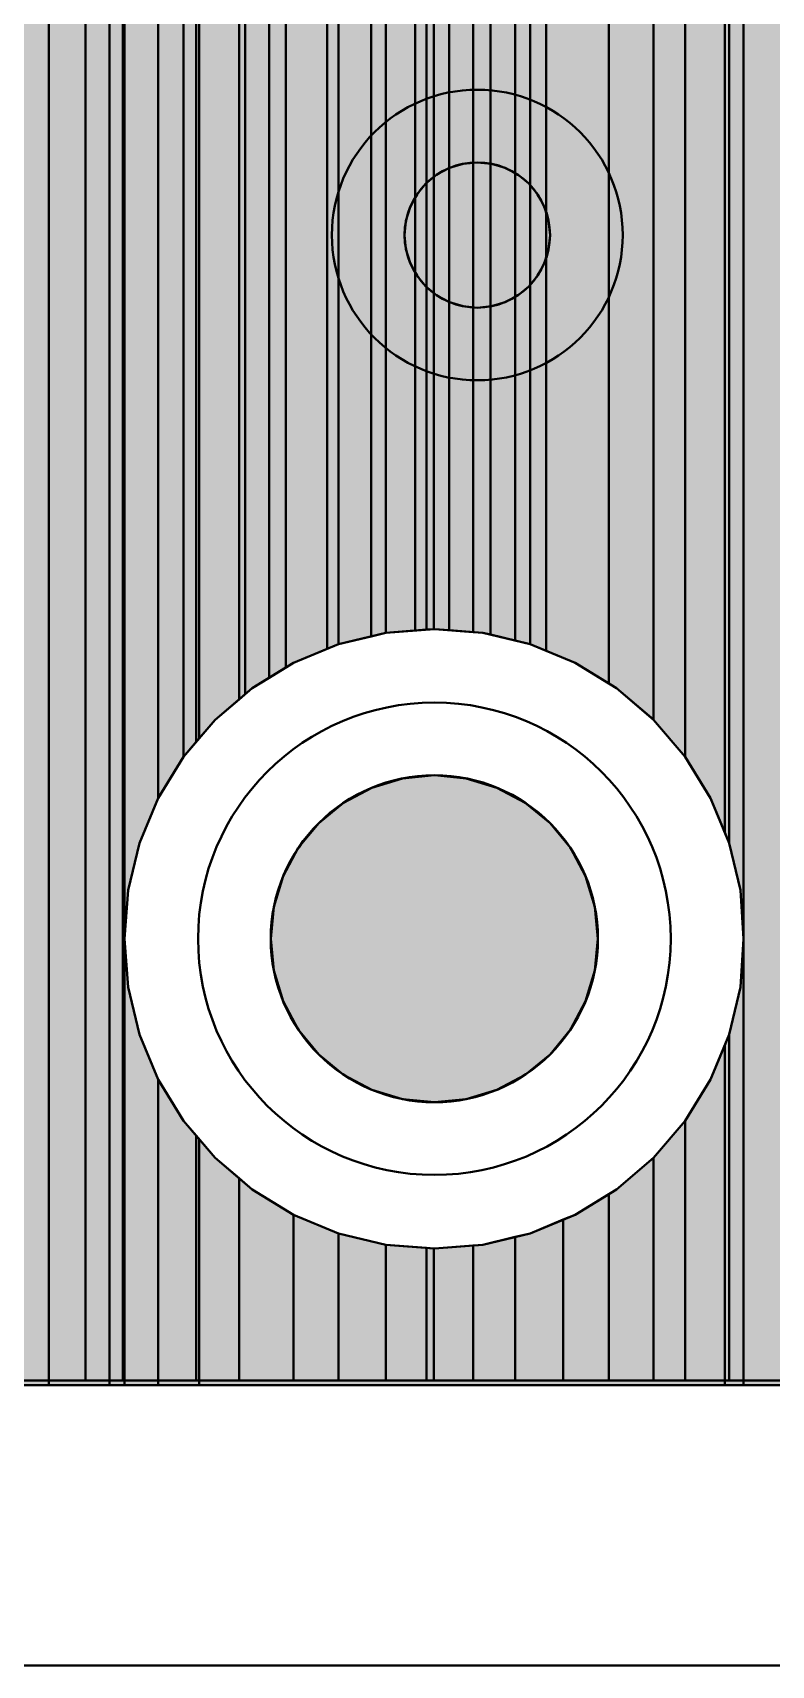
# Model space of a CAD drawing. Header units: millimetres. Extents: x 2 to 110, y 3 to 56.
# Drawn here: x 70.55 to 73.13, y 2.56 to 8.27 of the extents above; entities that cross this region are included whole.
import ezdxf

# ---------------------------------------------------------------- set-up
doc = ezdxf.new("R2010")
doc.units = ezdxf.units.MM
for name, color, linetype in [('bottom_copper', 7, 'Continuous'), ('bottom_silk', 7, 'Continuous'), ('drill_plated', 7, 'Continuous'), ('outline', 7, 'Continuous'), ('top_copper', 7, 'Continuous'), ('top_silk', 7, 'Continuous')]:
    doc.layers.add(name, color=color, linetype=linetype)

# ---------------------------------------------------------------- blocks, each defined once
blk = doc.blocks.new('Block24563')
at = {"layer": 'bottom_copper', "lineweight": 40}
for points in [[(0.195, 0), (0, 0), (0, 23.4956), (0.0911, 23.5734), (0.195, 23.695), (0.195, 0)], [(0, 1.56), (-0.01, 1.7294), (-0.0497, 1.8946), (-0.0652, 1.932), (-0.0652, 23.4482), (-0.0305, 23.4695), (0, 23.4956), (0, 1.56)], [(0, 0), (-0.0652, 0), (-0.0652, 1.188), (-0.0497, 1.2254), (-0.01, 1.3906), (0, 1.56), (0, 0)]]:
    blk.add_hatch(color=7, dxfattribs=at).paths.add_polyline_path(points, flags=0)
at = {"layer": 'bottom_copper', "color": 7, "lineweight": 40}
for points in [[(0.195, 0), (0, 0), (0, 23.4956), (0.0911, 23.5734), (0.195, 23.695), (0.195, 0)], [(0, 1.56), (-0.01, 1.7294), (-0.0497, 1.8946), (-0.0652, 1.932), (-0.0652, 23.4482), (-0.0305, 23.4695), (0, 23.4956), (0, 1.56)], [(0, 0), (-0.0652, 0), (-0.0652, 1.188), (-0.0497, 1.2254), (-0.01, 1.3906), (0, 1.56), (0, 0)]]:
    blk.add_lwpolyline(points, close=True, dxfattribs=at)
blk = doc.blocks.new('Block25898')
at = {"layer": 'bottom_copper', "lineweight": 40}
for points in [[(1.6749, -0.4834), (1.6254, -0.3638), (1.5366, -0.2189), (1.5366, 20.9553), (1.5733, 20.9705), (1.6749, 21.0328), (1.6749, -0.4834)], [(1.5366, -0.2189), (1.4263, -0.0897), (1.4255, -0.089), (1.4255, 20.9093), (1.5366, 20.9553), (1.5366, -0.2189)], [(1.4255, -0.089), (1.2971, 0.0206), (1.27, 0.0372), (1.27, 20.872), (1.4255, 20.9093), (1.4255, -0.089)], [(1.27, 0.0372), (1.1522, 0.1094), (1.0507, 0.1514), (1.0507, 20.8642), (1.1106, 20.8595), (1.27, 20.872), (1.27, 0.0372)], [(1.0507, 0.1514), (0.9952, 0.1744), (0.9952, 15.1164), (1.004, 15.1377), (1.0413, 15.2932), (1.0507, 15.4526), (1.0507, 0.1514)], [(0.9952, 0.1744), (0.8566, 0.2077), (0.8566, 14.8505), (0.8592, 14.8536), (0.9428, 14.9899), (0.9952, 15.1164), (0.9952, 0.1744)], [(0.8566, 0.2077), (0.83, 0.2141), (0.7118, 0.2234), (0.7118, 14.6948), (0.7553, 14.732), (0.8566, 14.8505), (0.8566, 0.2077)], [(0.7118, 0.2234), (0.6606, 0.2274), (0.5938, 0.2221), (0.5938, 14.6036), (0.6337, 14.6281), (0.7118, 14.6948), (0.7118, 0.2234)], [(0.5938, 0.2221), (0.4912, 0.2141), (0.4396, 0.2017), (0.4396, 14.5205), (0.4974, 14.5445), (0.5938, 14.6036), (0.5938, 0.2221)], [(0.4396, 0.2017), (0.326, 0.1744), (0.2861, 0.1579), (0.2861, 14.468), (0.3496, 14.4833), (0.4396, 14.5205), (0.4396, 0.2017)], [(0, 0), (-0.1051, -0.0897), (-0.161, -0.1552), (-0.161, 14.4547), (-0.1247, 14.446), (0, 14.4362), (0, 0)], [(0.1413, 0.0924), (0.0241, 0.0206), (0, 0), (0, 14.4362), (0.0347, 14.4335), (0.1413, 14.4418), (0.1413, 0.0924)], [(0.2861, 0.1579), (0.169, 0.1094), (0.1413, 0.0924), (0.1413, 14.4418), (0.1941, 14.446), (0.2861, 14.468), (0.2861, 0.1579)]]:
    blk.add_hatch(color=7, dxfattribs=at).paths.add_polyline_path(points, flags=0)
at = {"layer": 'bottom_copper', "color": 7, "lineweight": 40}
for points in [[(1.6749, -0.4834), (1.6254, -0.3638), (1.5366, -0.2189), (1.5366, 20.9553), (1.5733, 20.9705), (1.6749, 21.0328), (1.6749, -0.4834)], [(1.5366, -0.2189), (1.4263, -0.0897), (1.4255, -0.089), (1.4255, 20.9093), (1.5366, 20.9553), (1.5366, -0.2189)], [(1.4255, -0.089), (1.2971, 0.0206), (1.27, 0.0372), (1.27, 20.872), (1.4255, 20.9093), (1.4255, -0.089)], [(1.27, 0.0372), (1.1522, 0.1094), (1.0507, 0.1514), (1.0507, 20.8642), (1.1106, 20.8595), (1.27, 20.872), (1.27, 0.0372)], [(1.0507, 0.1514), (0.9952, 0.1744), (0.9952, 15.1164), (1.004, 15.1377), (1.0413, 15.2932), (1.0507, 15.4526), (1.0507, 0.1514)], [(0.9952, 0.1744), (0.8566, 0.2077), (0.8566, 14.8505), (0.8592, 14.8536), (0.9428, 14.9899), (0.9952, 15.1164), (0.9952, 0.1744)], [(0.8566, 0.2077), (0.83, 0.2141), (0.7118, 0.2234), (0.7118, 14.6948), (0.7553, 14.732), (0.8566, 14.8505), (0.8566, 0.2077)], [(0.7118, 0.2234), (0.6606, 0.2274), (0.5938, 0.2221), (0.5938, 14.6036), (0.6337, 14.6281), (0.7118, 14.6948), (0.7118, 0.2234)], [(0.5938, 0.2221), (0.4912, 0.2141), (0.4396, 0.2017), (0.4396, 14.5205), (0.4974, 14.5445), (0.5938, 14.6036), (0.5938, 0.2221)], [(0.4396, 0.2017), (0.326, 0.1744), (0.2861, 0.1579), (0.2861, 14.468), (0.3496, 14.4833), (0.4396, 14.5205), (0.4396, 0.2017)], [(0, 0), (-0.1051, -0.0897), (-0.161, -0.1552), (-0.161, 14.4547), (-0.1247, 14.446), (0, 14.4362), (0, 0)], [(0.1413, 0.0924), (0.0241, 0.0206), (0, 0), (0, 14.4362), (0.0347, 14.4335), (0.1413, 14.4418), (0.1413, 0.0924)], [(0.2861, 0.1579), (0.169, 0.1094), (0.1413, 0.0924), (0.1413, 14.4418), (0.1941, 14.446), (0.2861, 14.468), (0.2861, 0.1579)]]:
    blk.add_lwpolyline(points, close=True, dxfattribs=at)
blk = doc.blocks.new('Block27405')
at = {"layer": 'bottom_copper', "lineweight": 40}
for points in [[(1.6514, 0), (1.5382, 0), (1.5382, 17.2842), (1.5475, 17.269), (1.6514, 17.1474), (1.6514, 0)], [(1.863, 0), (1.6514, 0), (1.6514, 17.1474), (1.773, 17.0435), (1.863, 16.9883), (1.863, 0)], [(1.9151, 0), (1.863, 0), (1.863, 16.9883), (1.9093, 16.9599), (1.9151, 16.9575), (1.9151, 0)], [(2.0331, 2.0516), (1.9681, 1.8946), (1.9284, 1.7294), (1.9151, 1.56), (1.9151, 16.9575), (2.0331, 16.9086), (2.0331, 2.0516)], [(2.1219, 2.1965), (2.0331, 2.0516), (2.0331, 16.9086), (2.0571, 16.8987), (2.1219, 16.8832), (2.1219, 2.1965)], [(2.1763, 2.2602), (2.1219, 2.1965), (2.1219, 16.8832), (2.1763, 16.8701), (2.1763, 2.2602)], [(2.0331, 0), (1.9151, 0), (1.9151, 1.56), (1.9284, 1.3906), (1.9681, 1.2254), (2.0331, 1.0684), (2.0331, 0)], [(2.1763, 0), (2.0331, 0), (2.0331, 1.0684), (2.1219, 0.9235), (2.1763, 0.8598), (2.1763, 0)]]:
    blk.add_hatch(color=7, dxfattribs=at).paths.add_polyline_path(points, flags=0)
at = {"layer": 'bottom_copper', "color": 7, "lineweight": 40}
for points in [[(1.6514, 0), (1.5382, 0), (1.5382, 17.2842), (1.5475, 17.269), (1.6514, 17.1474), (1.6514, 0)], [(1.863, 0), (1.6514, 0), (1.6514, 17.1474), (1.773, 17.0435), (1.863, 16.9883), (1.863, 0)], [(1.9151, 0), (1.863, 0), (1.863, 16.9883), (1.9093, 16.9599), (1.9151, 16.9575), (1.9151, 0)], [(2.0331, 2.0516), (1.9681, 1.8946), (1.9284, 1.7294), (1.9151, 1.56), (1.9151, 16.9575), (2.0331, 16.9086), (2.0331, 2.0516)], [(2.1219, 2.1965), (2.0331, 2.0516), (2.0331, 16.9086), (2.0571, 16.8987), (2.1219, 16.8832), (2.1219, 2.1965)], [(2.1763, 2.2602), (2.1219, 2.1965), (2.1219, 16.8832), (2.1763, 16.8701), (2.1763, 2.2602)], [(2.0331, 0), (1.9151, 0), (1.9151, 1.56), (1.9284, 1.3906), (1.9681, 1.2254), (2.0331, 1.0684), (2.0331, 0)], [(2.1763, 0), (2.0331, 0), (2.0331, 1.0684), (2.1219, 0.9235), (2.1763, 0.8598), (2.1763, 0)]]:
    blk.add_lwpolyline(points, close=True, dxfattribs=at)
blk = doc.blocks.new('Block88130')
at = {"layer": 'top_copper', "lineweight": 40}
for points in [[(0.9444, 1.544), (0.9344, 1.7134), (0.8947, 1.8786), (0.8947, 23.4417), (0.9139, 23.4535), (0.9444, 23.4795), (0.9444, 1.544)], [(1.3221, 0), (0.9444, 0), (0.9444, 23.4795), (0.9479, 23.4825), (1.3221, 23.4825), (1.3221, 0)], [(0.8947, 1.8786), (0.8297, 2.0356), (0.7409, 2.1805), (0.7409, 23.3547), (0.7776, 23.3699), (0.8947, 23.4417), (0.8947, 1.8786)], [(0.7409, 2.1805), (0.6306, 2.3097), (0.6298, 2.3104), (0.6298, 23.3087), (0.7409, 23.3547), (0.7409, 2.1805)], [(0.6298, 2.3104), (0.5014, 2.42), (0.4743, 2.4366), (0.4743, 23.2714), (0.6298, 23.3087), (0.6298, 2.3104)], [(0.4743, 2.4366), (0.3565, 2.5088), (0.255, 2.5508), (0.255, 23.2636), (0.3149, 23.2589), (0.4743, 23.2714), (0.4743, 2.4366)], [(0.255, 2.5508), (0.1995, 2.5738), (0.1471, 2.5864), (0.1471, 17.3893), (0.2083, 17.5371), (0.2456, 17.6926), (0.255, 17.852), (0.255, 2.5508)], [(0.1471, 2.5864), (0.0343, 2.6135), (0, 2.6162), (0, 17.1787), (0.0635, 17.253), (0.1471, 17.3893), (0.1471, 2.5864)], [(0, 2.6162), (-0.1351, 2.6268), (-0.1368, 2.6267), (-0.1368, 17.049), (-0.0404, 17.1314), (0, 17.1787), (0, 2.6162)], [(0.9444, 0), (0.8947, 0), (0.8947, 1.2094), (0.9344, 1.3746), (0.9444, 1.544), (0.9444, 0)], [(0.8947, 0), (0.7409, 0), (0.7409, 0.9075), (0.8297, 1.0524), (0.8947, 1.2094), (0.8947, 0)], [(0.7409, 0), (0.6298, 0), (0.6298, 0.7776), (0.6306, 0.7783), (0.7409, 0.9075), (0.7409, 0)], [(0.6298, 0), (0.4743, 0), (0.4743, 0.6514), (0.5014, 0.668), (0.6298, 0.7776), (0.6298, 0)], [(0.4743, 0), (0.3149, 0), (0.3149, 0.562), (0.3565, 0.5792), (0.4743, 0.6514), (0.4743, 0)], [(0.3149, 0), (0.1471, 0), (0.1471, 0.5016), (0.1995, 0.5142), (0.3149, 0.562), (0.3149, 0)], [(0, 0), (-0.1368, 0), (-0.1368, 0.4613), (-0.1351, 0.4612), (0, 0.4718), (0, 0)], [(0.1471, 0), (0, 0), (0, 0.4718), (0.0343, 0.4745), (0.1471, 0.5016), (0.1471, 0)]]:
    blk.add_hatch(color=7, dxfattribs=at).paths.add_polyline_path(points, flags=0)
at = {"layer": 'top_copper', "color": 7, "lineweight": 40}
for points in [[(0.9444, 1.544), (0.9344, 1.7134), (0.8947, 1.8786), (0.8947, 23.4417), (0.9139, 23.4535), (0.9444, 23.4795), (0.9444, 1.544)], [(1.3221, 0), (0.9444, 0), (0.9444, 23.4795), (0.9479, 23.4825), (1.3221, 23.4825), (1.3221, 0)], [(0.8947, 1.8786), (0.8297, 2.0356), (0.7409, 2.1805), (0.7409, 23.3547), (0.7776, 23.3699), (0.8947, 23.4417), (0.8947, 1.8786)], [(0.7409, 2.1805), (0.6306, 2.3097), (0.6298, 2.3104), (0.6298, 23.3087), (0.7409, 23.3547), (0.7409, 2.1805)], [(0.6298, 2.3104), (0.5014, 2.42), (0.4743, 2.4366), (0.4743, 23.2714), (0.6298, 23.3087), (0.6298, 2.3104)], [(0.4743, 2.4366), (0.3565, 2.5088), (0.255, 2.5508), (0.255, 23.2636), (0.3149, 23.2589), (0.4743, 23.2714), (0.4743, 2.4366)], [(0.255, 2.5508), (0.1995, 2.5738), (0.1471, 2.5864), (0.1471, 17.3893), (0.2083, 17.5371), (0.2456, 17.6926), (0.255, 17.852), (0.255, 2.5508)], [(0.1471, 2.5864), (0.0343, 2.6135), (0, 2.6162), (0, 17.1787), (0.0635, 17.253), (0.1471, 17.3893), (0.1471, 2.5864)], [(0, 2.6162), (-0.1351, 2.6268), (-0.1368, 2.6267), (-0.1368, 17.049), (-0.0404, 17.1314), (0, 17.1787), (0, 2.6162)], [(0.9444, 0), (0.8947, 0), (0.8947, 1.2094), (0.9344, 1.3746), (0.9444, 1.544), (0.9444, 0)], [(0.8947, 0), (0.7409, 0), (0.7409, 0.9075), (0.8297, 1.0524), (0.8947, 1.2094), (0.8947, 0)], [(0.7409, 0), (0.6298, 0), (0.6298, 0.7776), (0.6306, 0.7783), (0.7409, 0.9075), (0.7409, 0)], [(0.6298, 0), (0.4743, 0), (0.4743, 0.6514), (0.5014, 0.668), (0.6298, 0.7776), (0.6298, 0)], [(0.4743, 0), (0.3149, 0), (0.3149, 0.562), (0.3565, 0.5792), (0.4743, 0.6514), (0.4743, 0)], [(0.3149, 0), (0.1471, 0), (0.1471, 0.5016), (0.1995, 0.5142), (0.3149, 0.562), (0.3149, 0)], [(0, 0), (-0.1368, 0), (-0.1368, 0.4613), (-0.1351, 0.4612), (0, 0.4718), (0, 0)], [(0.1471, 0), (0, 0), (0, 0.4718), (0.0343, 0.4745), (0.1471, 0.5016), (0.1471, 0)]]:
    blk.add_lwpolyline(points, close=True, dxfattribs=at)
blk = doc.blocks.new('Block90098')
at = {"layer": 'top_copper', "lineweight": 40}
for points in [[(2.3836, 2.6247), (2.2411, 2.6135), (2.2411, 16.9413), (2.2473, 16.9439), (2.3836, 17.0275), (2.3836, 2.6247)], [(2.4088, 2.6267), (2.3836, 2.6247), (2.3836, 17.0275), (2.4088, 17.049), (2.4088, 2.6267)], [(2.2411, 2.6135), (2.0759, 2.5738), (2.0759, 16.877), (2.0995, 16.8827), (2.2411, 16.9413), (2.2411, 2.6135)], [(2.0759, 2.5738), (1.9189, 2.5088), (1.8331, 2.4562), (1.8331, 16.8367), (1.944, 16.8454), (2.0759, 16.877), (2.0759, 2.5738)], [(1.8331, 2.4562), (1.774, 2.42), (1.7281, 2.3808), (1.7281, 10.9759), (1.7585, 11.0018), (1.7844, 11.0322), (1.8053, 11.0663), (1.8206, 11.1033), (1.83, 11.1421), (1.8331, 11.182), (1.8331, 2.4562)], [(1.7281, 2.3808), (1.6448, 2.3097), (1.5783, 2.2318), (1.5783, 10.9272), (1.6182, 10.9303), (1.657, 10.9397), (1.694, 10.955), (1.7281, 10.9759), (1.7281, 2.3808)], [(1.064, 0), (0.9508, 0), (0.9508, 10.928), (1.064, 10.928), (1.064, 0)], [(1.192, 0), (1.064, 0), (1.064, 10.928), (1.192, 10.928), (1.192, 0)], [(1.3219, 0), (1.192, 0), (1.192, 10.928), (1.3219, 10.928), (1.3219, 0)], [(1.3277, 0), (1.3219, 0), (1.3219, 10.928), (1.3277, 10.928), (1.3277, 0)], [(1.4457, 2.0356), (1.3807, 1.8786), (1.341, 1.7134), (1.3277, 1.544), (1.3277, 10.928), (1.4457, 10.928), (1.4457, 2.0356)], [(1.5783, 2.2318), (1.5345, 2.1805), (1.4457, 2.0356), (1.4457, 10.928), (1.5683, 10.928), (1.5783, 10.9272), (1.5783, 2.2318)], [(1.4457, 0), (1.3277, 0), (1.3277, 1.544), (1.341, 1.3746), (1.3807, 1.2094), (1.4457, 1.0524), (1.4457, 0)], [(1.5783, 0), (1.4457, 0), (1.4457, 1.0524), (1.5345, 0.9075), (1.5783, 0.8562), (1.5783, 0)], [(1.7281, 0), (1.5783, 0), (1.5783, 0.8562), (1.6448, 0.7783), (1.7281, 0.7072), (1.7281, 0)], [(1.9189, 0), (1.7281, 0), (1.7281, 0.7072), (1.774, 0.668), (1.9189, 0.5792), (1.9189, 0)], [(2.0759, 0), (1.9189, 0), (1.9189, 0.5792), (2.0759, 0.5142), (2.0759, 0)], [(2.2411, 0), (2.0759, 0), (2.0759, 0.5142), (2.2411, 0.4745), (2.2411, 0)], [(2.3836, 0), (2.2411, 0), (2.2411, 0.4745), (2.3836, 0.4633), (2.3836, 0)], [(2.4088, 0), (2.3836, 0), (2.3836, 0.4633), (2.4088, 0.4613), (2.4088, 0)]]:
    blk.add_hatch(color=7, dxfattribs=at).paths.add_polyline_path(points, flags=0)
at = {"layer": 'top_copper', "color": 7, "lineweight": 40}
for points in [[(2.3836, 2.6247), (2.2411, 2.6135), (2.2411, 16.9413), (2.2473, 16.9439), (2.3836, 17.0275), (2.3836, 2.6247)], [(2.4088, 2.6267), (2.3836, 2.6247), (2.3836, 17.0275), (2.4088, 17.049), (2.4088, 2.6267)], [(2.2411, 2.6135), (2.0759, 2.5738), (2.0759, 16.877), (2.0995, 16.8827), (2.2411, 16.9413), (2.2411, 2.6135)], [(2.0759, 2.5738), (1.9189, 2.5088), (1.8331, 2.4562), (1.8331, 16.8367), (1.944, 16.8454), (2.0759, 16.877), (2.0759, 2.5738)], [(1.8331, 2.4562), (1.774, 2.42), (1.7281, 2.3808), (1.7281, 10.9759), (1.7585, 11.0018), (1.7844, 11.0322), (1.8053, 11.0663), (1.8206, 11.1033), (1.83, 11.1421), (1.8331, 11.182), (1.8331, 2.4562)], [(1.7281, 2.3808), (1.6448, 2.3097), (1.5783, 2.2318), (1.5783, 10.9272), (1.6182, 10.9303), (1.657, 10.9397), (1.694, 10.955), (1.7281, 10.9759), (1.7281, 2.3808)], [(1.064, 0), (0.9508, 0), (0.9508, 10.928), (1.064, 10.928), (1.064, 0)], [(1.192, 0), (1.064, 0), (1.064, 10.928), (1.192, 10.928), (1.192, 0)], [(1.3219, 0), (1.192, 0), (1.192, 10.928), (1.3219, 10.928), (1.3219, 0)], [(1.3277, 0), (1.3219, 0), (1.3219, 10.928), (1.3277, 10.928), (1.3277, 0)], [(1.4457, 2.0356), (1.3807, 1.8786), (1.341, 1.7134), (1.3277, 1.544), (1.3277, 10.928), (1.4457, 10.928), (1.4457, 2.0356)], [(1.5783, 2.2318), (1.5345, 2.1805), (1.4457, 2.0356), (1.4457, 10.928), (1.5683, 10.928), (1.5783, 10.9272), (1.5783, 2.2318)], [(1.4457, 0), (1.3277, 0), (1.3277, 1.544), (1.341, 1.3746), (1.3807, 1.2094), (1.4457, 1.0524), (1.4457, 0)], [(1.5783, 0), (1.4457, 0), (1.4457, 1.0524), (1.5345, 0.9075), (1.5783, 0.8562), (1.5783, 0)], [(1.7281, 0), (1.5783, 0), (1.5783, 0.8562), (1.6448, 0.7783), (1.7281, 0.7072), (1.7281, 0)], [(1.9189, 0), (1.7281, 0), (1.7281, 0.7072), (1.774, 0.668), (1.9189, 0.5792), (1.9189, 0)], [(2.0759, 0), (1.9189, 0), (1.9189, 0.5792), (2.0759, 0.5142), (2.0759, 0)], [(2.2411, 0), (2.0759, 0), (2.0759, 0.5142), (2.2411, 0.4745), (2.2411, 0)], [(2.3836, 0), (2.2411, 0), (2.2411, 0.4745), (2.3836, 0.4633), (2.3836, 0)], [(2.4088, 0), (2.3836, 0), (2.3836, 0.4633), (2.4088, 0.4613), (2.4088, 0)]]:
    blk.add_lwpolyline(points, close=True, dxfattribs=at)

msp = doc.modelspace()

# ---------------------------------------------------------------- hatches: boundary and pattern name
at = {"layer": 'bottom_copper', "lineweight": 40}
for points in [[(72.3531, 7.5085), (72.3387, 7.4609), (72.3152, 7.417), (72.2836, 7.3785), (72.2451, 7.3469), (72.2012, 7.3234), (72.1536, 7.309), (72.104, 7.3041), (72.0544, 7.309), (72.0068, 7.3234), (71.9629, 7.3469), (71.9244, 7.3785), (71.8928, 7.417), (71.8693, 7.4609), (71.8549, 7.5085), (71.85, 7.5581), (71.8549, 7.6077), (71.8693, 7.6553), (71.8928, 7.6992), (71.9244, 7.7377), (71.9629, 7.7693), (72.0068, 7.7928), (72.0544, 7.8072), (72.104, 7.8121), (72.1536, 7.8072), (72.2012, 7.7928), (72.2451, 7.7693), (72.2836, 7.7377), (72.3152, 7.6992), (72.3387, 7.6553), (72.3531, 7.6077), (72.358, 7.5581), (72.3531, 7.5085)], [(72.5145, 4.9865), (72.482, 4.8793), (72.4292, 4.7805), (72.3581, 4.6939), (72.2715, 4.6228), (72.1727, 4.57), (72.0655, 4.5375), (71.954, 4.5265), (71.8425, 4.5375), (71.7353, 4.57), (71.6365, 4.6228), (71.5499, 4.6939), (71.4788, 4.7805), (71.426, 4.8793), (71.3935, 4.9865), (71.3825, 5.098), (71.3935, 5.2095), (71.426, 5.3167), (71.4788, 5.4155), (71.5499, 5.5021), (71.6365, 5.5732), (71.7353, 5.626), (71.8425, 5.6585), (71.954, 5.6695), (72.0655, 5.6585), (72.1727, 5.626), (72.2715, 5.5732), (72.3581, 5.5021), (72.4292, 5.4155), (72.482, 5.3167), (72.5145, 5.2095), (72.5255, 5.098), (72.5145, 4.9865)], [(72.9683, 3.538), (71.1324, 3.538), (71.1324, 4.3978), (71.1883, 4.3323), (71.3175, 4.222), (71.4624, 4.1332), (71.6194, 4.0682), (71.7846, 4.0285), (71.954, 4.0152), (72.1234, 4.0285), (72.2886, 4.0682), (72.4456, 4.1332), (72.5905, 4.222), (72.7197, 4.3323), (72.83, 4.4615), (72.9188, 4.6064), (72.9683, 4.726), (72.9683, 3.538)]]:
    msp.add_hatch(color=7, dxfattribs=at).paths.add_polyline_path(points, flags=0)
at = {"layer": 'drill_plated', "lineweight": 40}
for points in [[(72.3531, 7.5085), (72.3387, 7.4609), (72.3152, 7.417), (72.2836, 7.3785), (72.2451, 7.3469), (72.2012, 7.3234), (72.1536, 7.309), (72.104, 7.3041), (72.0544, 7.309), (72.0068, 7.3234), (71.9629, 7.3469), (71.9244, 7.3785), (71.8928, 7.417), (71.8693, 7.4609), (71.8549, 7.5085), (71.85, 7.5581), (71.8549, 7.6077), (71.8693, 7.6553), (71.8928, 7.6992), (71.9244, 7.7377), (71.9629, 7.7693), (72.0068, 7.7928), (72.0544, 7.8072), (72.104, 7.8121), (72.1536, 7.8072), (72.2012, 7.7928), (72.2451, 7.7693), (72.2836, 7.7377), (72.3152, 7.6992), (72.3387, 7.6553), (72.3531, 7.6077), (72.358, 7.5581), (72.3531, 7.5085)], [(72.5145, 4.9865), (72.482, 4.8793), (72.4292, 4.7805), (72.3581, 4.6939), (72.2715, 4.6228), (72.1727, 4.57), (72.0655, 4.5375), (71.954, 4.5265), (71.8425, 4.5375), (71.7353, 4.57), (71.6365, 4.6228), (71.5499, 4.6939), (71.4788, 4.7805), (71.426, 4.8793), (71.3935, 4.9865), (71.3825, 5.098), (71.3935, 5.2095), (71.426, 5.3167), (71.4788, 5.4155), (71.5499, 5.5021), (71.6365, 5.5732), (71.7353, 5.626), (71.8425, 5.6585), (71.954, 5.6695), (72.0655, 5.6585), (72.1727, 5.626), (72.2715, 5.5732), (72.3581, 5.5021), (72.4292, 5.4155), (72.482, 5.3167), (72.5145, 5.2095), (72.5255, 5.098), (72.5145, 4.9865)]]:
    msp.add_hatch(color=7, dxfattribs=at).paths.add_polyline_path(points, flags=0)
at = {"layer": 'top_copper', "lineweight": 40}
for points in [[(72.3531, 7.5085), (72.3387, 7.4609), (72.3152, 7.417), (72.2836, 7.3785), (72.2451, 7.3469), (72.2012, 7.3234), (72.1536, 7.309), (72.104, 7.3041), (72.0544, 7.309), (72.0068, 7.3234), (71.9629, 7.3469), (71.9244, 7.3785), (71.8928, 7.417), (71.8693, 7.4609), (71.8549, 7.5085), (71.85, 7.5581), (71.8549, 7.6077), (71.8693, 7.6553), (71.8928, 7.6992), (71.9244, 7.7377), (71.9629, 7.7693), (72.0068, 7.7928), (72.0544, 7.8072), (72.104, 7.8121), (72.1536, 7.8072), (72.2012, 7.7928), (72.2451, 7.7693), (72.2836, 7.7377), (72.3152, 7.6992), (72.3387, 7.6553), (72.3531, 7.6077), (72.358, 7.5581), (72.3531, 7.5085)], [(72.5145, 4.9865), (72.482, 4.8793), (72.4292, 4.7805), (72.3581, 4.6939), (72.2715, 4.6228), (72.1727, 4.57), (72.0655, 4.5375), (71.954, 4.5265), (71.8425, 4.5375), (71.7353, 4.57), (71.6365, 4.6228), (71.5499, 4.6939), (71.4788, 4.7805), (71.426, 4.8793), (71.3935, 4.9865), (71.3825, 5.098), (71.3935, 5.2095), (71.426, 5.3167), (71.4788, 5.4155), (71.5499, 5.5021), (71.6365, 5.5732), (71.7353, 5.626), (71.8425, 5.6585), (71.954, 5.6695), (72.0655, 5.6585), (72.1727, 5.626), (72.2715, 5.5732), (72.3581, 5.5021), (72.4292, 5.4155), (72.482, 5.3167), (72.5145, 5.2095), (72.5255, 5.098), (72.5145, 4.9865)]]:
    msp.add_hatch(color=7, dxfattribs=at).paths.add_polyline_path(points, flags=0)

# ---------------------------------------------------------------- linework, layer by layer
at = {"layer": 'bottom_copper', "color": 7, "lineweight": 40}
for p, q in [((72.9683, 5.47), (72.9683, 26.9862)), ((72.9683, 26.9862), (72.9683, 5.47)), ((71.1324, 5.7982), (71.1324, 20.4081)), ((71.1324, 20.4081), (71.1324, 5.7982)), ((71.7846, 6.1675), (71.6194, 6.1278)), ((71.954, 6.1808), (71.7846, 6.1675)), ((72.1234, 6.1675), (71.954, 6.1808)), ((72.2886, 6.1278), (72.1234, 6.1675)), ((71.6194, 6.1278), (71.4624, 6.0628)), ((72.4456, 6.0628), (72.2886, 6.1278)), ((71.4624, 6.0628), (71.3175, 5.974)), ((72.5905, 5.974), (72.4456, 6.0628)), ((71.3175, 5.974), (71.1883, 5.8637)), ((72.7197, 5.8637), (72.5905, 5.974)), ((71.1883, 5.8637), (71.1324, 5.7982)), ((72.83, 5.7345), (72.7197, 5.8637)), ((71.1324, 5.7982), (71.078, 5.7345)), ((71.078, 5.7345), (70.9892, 5.5896)), ((72.9188, 5.5896), (72.83, 5.7345)), ((70.9892, 5.5896), (70.9242, 5.4326)), ((72.9683, 5.47), (72.9188, 5.5896)), ((70.9242, 5.4326), (70.8845, 5.2674)), ((72.9838, 5.4326), (72.9683, 5.47)), ((73.0235, 5.2674), (72.9838, 5.4326)), ((70.8845, 5.2674), (70.8712, 5.098)), ((73.0335, 5.098), (73.0235, 5.2674)), ((70.8712, 5.098), (70.8845, 4.9286)), ((73.0235, 4.9286), (73.0335, 5.098)), ((70.8845, 4.9286), (70.9242, 4.7634)), ((72.9838, 4.7634), (73.0235, 4.9286)), ((70.9242, 4.7634), (70.9892, 4.6064)), ((72.9683, 4.726), (72.9838, 4.7634)), ((72.9188, 4.6064), (72.9683, 4.726)), ((72.9683, 3.538), (72.9683, 4.726)), ((72.9683, 4.726), (72.9683, 3.538)), ((70.9892, 4.6064), (71.078, 4.4615)), ((72.83, 4.4615), (72.9188, 4.6064)), ((71.078, 4.4615), (71.1324, 4.3978)), ((72.7197, 4.3323), (72.83, 4.4615)), ((71.1324, 3.538), (71.1324, 4.3978)), ((71.1324, 4.3978), (71.1883, 4.3323)), ((71.1324, 4.3978), (71.1324, 3.538)), ((71.1883, 4.3323), (71.3175, 4.222)), ((72.5905, 4.222), (72.7197, 4.3323)), ((71.3175, 4.222), (71.4624, 4.1332)), ((72.4456, 4.1332), (72.5905, 4.222)), ((71.4624, 4.1332), (71.6194, 4.0682)), ((72.2886, 4.0682), (72.4456, 4.1332)), ((71.6194, 4.0682), (71.7846, 4.0285)), ((72.1234, 4.0285), (72.2886, 4.0682)), ((71.7846, 4.0285), (71.954, 4.0152)), ((71.954, 4.0152), (72.1234, 4.0285)), ((71.1324, 3.538), (68.8464, 3.538)), ((72.9683, 3.538), (71.1324, 3.538)), ((75.5083, 3.538), (72.9683, 3.538))]:
    msp.add_line(p, q, dxfattribs=at)
for points in [[(72.3531, 7.5085), (72.3387, 7.4609), (72.3152, 7.417), (72.2836, 7.3785), (72.2451, 7.3469), (72.2012, 7.3234), (72.1536, 7.309), (72.104, 7.3041), (72.0544, 7.309), (72.0068, 7.3234), (71.9629, 7.3469), (71.9244, 7.3785), (71.8928, 7.417), (71.8693, 7.4609), (71.8549, 7.5085), (71.85, 7.5581), (71.8549, 7.6077), (71.8693, 7.6553), (71.8928, 7.6992), (71.9244, 7.7377), (71.9629, 7.7693), (72.0068, 7.7928), (72.0544, 7.8072), (72.104, 7.8121), (72.1536, 7.8072), (72.2012, 7.7928), (72.2451, 7.7693), (72.2836, 7.7377), (72.3152, 7.6992), (72.3387, 7.6553), (72.3531, 7.6077), (72.358, 7.5581), (72.3531, 7.5085)], [(72.5145, 4.9865), (72.482, 4.8793), (72.4292, 4.7805), (72.3581, 4.6939), (72.2715, 4.6228), (72.1727, 4.57), (72.0655, 4.5375), (71.954, 4.5265), (71.8425, 4.5375), (71.7353, 4.57), (71.6365, 4.6228), (71.5499, 4.6939), (71.4788, 4.7805), (71.426, 4.8793), (71.3935, 4.9865), (71.3825, 5.098), (71.3935, 5.2095), (71.426, 5.3167), (71.4788, 5.4155), (71.5499, 5.5021), (71.6365, 5.5732), (71.7353, 5.626), (71.8425, 5.6585), (71.954, 5.6695), (72.0655, 5.6585), (72.1727, 5.626), (72.2715, 5.5732), (72.3581, 5.5021), (72.4292, 5.4155), (72.482, 5.3167), (72.5145, 5.2095), (72.5255, 5.098), (72.5145, 4.9865)], [(72.9683, 3.538), (71.1324, 3.538), (71.1324, 4.3978), (71.1883, 4.3323), (71.3175, 4.222), (71.4624, 4.1332), (71.6194, 4.0682), (71.7846, 4.0285), (71.954, 4.0152), (72.1234, 4.0285), (72.2886, 4.0682), (72.4456, 4.1332), (72.5905, 4.222), (72.7197, 4.3323), (72.83, 4.4615), (72.9188, 4.6064), (72.9683, 4.726), (72.9683, 3.538)]]:
    msp.add_lwpolyline(points, close=True, dxfattribs=at)
for centre, major_axis in [((72.104, 7.5581), (0.508, 0)), ((72.104, 7.5581), (0.254, 0)), ((71.954, 5.098), (0.8255, 0)), ((71.954, 5.098), (0.5715, 0))]:
    msp.add_ellipse(centre, major_axis=major_axis, ratio=1, dxfattribs=at)
at = {"layer": 'bottom_silk', "color": 7, "lineweight": 40}
msp.add_line((110.054, 2.558), (2.104, 2.558), dxfattribs=at)
at = {"layer": 'drill_plated', "color": 7, "lineweight": 40}
for points in [[(72.3531, 7.5085), (72.3387, 7.4609), (72.3152, 7.417), (72.2836, 7.3785), (72.2451, 7.3469), (72.2012, 7.3234), (72.1536, 7.309), (72.104, 7.3041), (72.0544, 7.309), (72.0068, 7.3234), (71.9629, 7.3469), (71.9244, 7.3785), (71.8928, 7.417), (71.8693, 7.4609), (71.8549, 7.5085), (71.85, 7.5581), (71.8549, 7.6077), (71.8693, 7.6553), (71.8928, 7.6992), (71.9244, 7.7377), (71.9629, 7.7693), (72.0068, 7.7928), (72.0544, 7.8072), (72.104, 7.8121), (72.1536, 7.8072), (72.2012, 7.7928), (72.2451, 7.7693), (72.2836, 7.7377), (72.3152, 7.6992), (72.3387, 7.6553), (72.3531, 7.6077), (72.358, 7.5581), (72.3531, 7.5085)], [(72.5145, 4.9865), (72.482, 4.8793), (72.4292, 4.7805), (72.3581, 4.6939), (72.2715, 4.6228), (72.1727, 4.57), (72.0655, 4.5375), (71.954, 4.5265), (71.8425, 4.5375), (71.7353, 4.57), (71.6365, 4.6228), (71.5499, 4.6939), (71.4788, 4.7805), (71.426, 4.8793), (71.3935, 4.9865), (71.3825, 5.098), (71.3935, 5.2095), (71.426, 5.3167), (71.4788, 5.4155), (71.5499, 5.5021), (71.6365, 5.5732), (71.7353, 5.626), (71.8425, 5.6585), (71.954, 5.6695), (72.0655, 5.6585), (72.1727, 5.626), (72.2715, 5.5732), (72.3581, 5.5021), (72.4292, 5.4155), (72.482, 5.3167), (72.5145, 5.2095), (72.5255, 5.098), (72.5145, 4.9865)]]:
    msp.add_lwpolyline(points, close=True, dxfattribs=at)
for centre, major_axis in [((72.104, 7.5581), (0.254, 0)), ((71.954, 5.098), (0.5715, 0))]:
    msp.add_ellipse(centre, major_axis=major_axis, ratio=1, dxfattribs=at)
at = {"layer": 'outline', "color": 7, "lineweight": 40}
msp.add_line((110.054, 2.558), (2.104, 2.558), dxfattribs=at)
at = {"layer": 'top_copper', "color": 7, "lineweight": 40}
for p, q in [((71.9523, 6.1807), (71.9523, 20.603)), ((71.9523, 20.603), (71.9523, 6.1807)), ((71.7846, 6.1675), (71.6194, 6.1278)), ((71.9523, 6.1807), (71.7846, 6.1675)), ((71.954, 6.1808), (71.9523, 6.1807)), ((72.1234, 6.1675), (71.954, 6.1808)), ((72.2886, 6.1278), (72.1234, 6.1675)), ((71.6194, 6.1278), (71.4624, 6.0628)), ((72.4456, 6.0628), (72.2886, 6.1278)), ((71.4624, 6.0628), (71.3175, 5.974)), ((72.5905, 5.974), (72.4456, 6.0628)), ((71.3175, 5.974), (71.1883, 5.8637)), ((72.7197, 5.8637), (72.5905, 5.974)), ((71.1883, 5.8637), (71.078, 5.7345)), ((72.83, 5.7345), (72.7197, 5.8637)), ((71.078, 5.7345), (70.9892, 5.5896)), ((72.9188, 5.5896), (72.83, 5.7345)), ((70.9892, 5.5896), (70.9242, 5.4326)), ((72.9838, 5.4326), (72.9188, 5.5896)), ((70.9242, 5.4326), (70.8845, 5.2674)), ((73.0235, 5.2674), (72.9838, 5.4326)), ((70.8845, 5.2674), (70.8712, 5.098)), ((73.0335, 5.098), (73.0235, 5.2674)), ((70.8712, 5.098), (70.8845, 4.9286)), ((73.0235, 4.9286), (73.0335, 5.098)), ((70.8845, 4.9286), (70.9242, 4.7634)), ((72.9838, 4.7634), (73.0235, 4.9286)), ((70.9242, 4.7634), (70.9892, 4.6064)), ((72.9188, 4.6064), (72.9838, 4.7634)), ((70.9892, 4.6064), (71.078, 4.4615)), ((72.83, 4.4615), (72.9188, 4.6064)), ((71.078, 4.4615), (71.1883, 4.3323)), ((72.7197, 4.3323), (72.83, 4.4615)), ((71.1883, 4.3323), (71.3175, 4.222)), ((72.5905, 4.222), (72.7197, 4.3323)), ((71.3175, 4.222), (71.4624, 4.1332)), ((72.4456, 4.1332), (72.5905, 4.222)), ((71.4624, 4.1332), (71.6194, 4.0682)), ((72.2886, 4.0682), (72.4456, 4.1332)), ((71.6194, 4.0682), (71.7846, 4.0285)), ((72.1234, 4.0285), (72.2886, 4.0682)), ((71.7846, 4.0285), (71.9523, 4.0153)), ((71.9523, 3.554), (71.9523, 4.0153)), ((71.9523, 4.0153), (71.954, 4.0152)), ((71.9523, 4.0153), (71.9523, 3.554)), ((71.954, 4.0152), (72.1234, 4.0285)), ((71.9523, 3.554), (69.414, 3.554)), ((74.4923, 3.554), (71.9523, 3.554))]:
    msp.add_line(p, q, dxfattribs=at)
for points in [[(72.3531, 7.5085), (72.3387, 7.4609), (72.3152, 7.417), (72.2836, 7.3785), (72.2451, 7.3469), (72.2012, 7.3234), (72.1536, 7.309), (72.104, 7.3041), (72.0544, 7.309), (72.0068, 7.3234), (71.9629, 7.3469), (71.9244, 7.3785), (71.8928, 7.417), (71.8693, 7.4609), (71.8549, 7.5085), (71.85, 7.5581), (71.8549, 7.6077), (71.8693, 7.6553), (71.8928, 7.6992), (71.9244, 7.7377), (71.9629, 7.7693), (72.0068, 7.7928), (72.0544, 7.8072), (72.104, 7.8121), (72.1536, 7.8072), (72.2012, 7.7928), (72.2451, 7.7693), (72.2836, 7.7377), (72.3152, 7.6992), (72.3387, 7.6553), (72.3531, 7.6077), (72.358, 7.5581), (72.3531, 7.5085)], [(72.5145, 4.9865), (72.482, 4.8793), (72.4292, 4.7805), (72.3581, 4.6939), (72.2715, 4.6228), (72.1727, 4.57), (72.0655, 4.5375), (71.954, 4.5265), (71.8425, 4.5375), (71.7353, 4.57), (71.6365, 4.6228), (71.5499, 4.6939), (71.4788, 4.7805), (71.426, 4.8793), (71.3935, 4.9865), (71.3825, 5.098), (71.3935, 5.2095), (71.426, 5.3167), (71.4788, 5.4155), (71.5499, 5.5021), (71.6365, 5.5732), (71.7353, 5.626), (71.8425, 5.6585), (71.954, 5.6695), (72.0655, 5.6585), (72.1727, 5.626), (72.2715, 5.5732), (72.3581, 5.5021), (72.4292, 5.4155), (72.482, 5.3167), (72.5145, 5.2095), (72.5255, 5.098), (72.5145, 4.9865)]]:
    msp.add_lwpolyline(points, close=True, dxfattribs=at)
for centre, major_axis in [((72.104, 7.5581), (0.508, 0)), ((72.104, 7.5581), (0.254, 0)), ((71.954, 5.098), (0.8255, 0)), ((71.954, 5.098), (0.5715, 0))]:
    msp.add_ellipse(centre, major_axis=major_axis, ratio=1, dxfattribs=at)
at = {"layer": 'top_silk', "color": 7, "lineweight": 40}
msp.add_line((110.054, 2.558), (2.104, 2.558), dxfattribs=at)

# ---------------------------------------------------------------- block references
at = {"layer": 'bottom_copper'}
for name, p in [('Block27405', (68.9561, 3.538)), ('Block25898', (71.2934, 5.9534)), ('Block24563', (73.0335, 3.538))]:
    msp.add_blockref(name, p, dxfattribs=at)
at = {"layer": 'top_copper'}
for name, p in [('Block88130', (72.0891, 3.554)), ('Block90098', (69.5435, 3.554))]:
    msp.add_blockref(name, p, dxfattribs=at)

doc.saveas('drawing.dxf')
